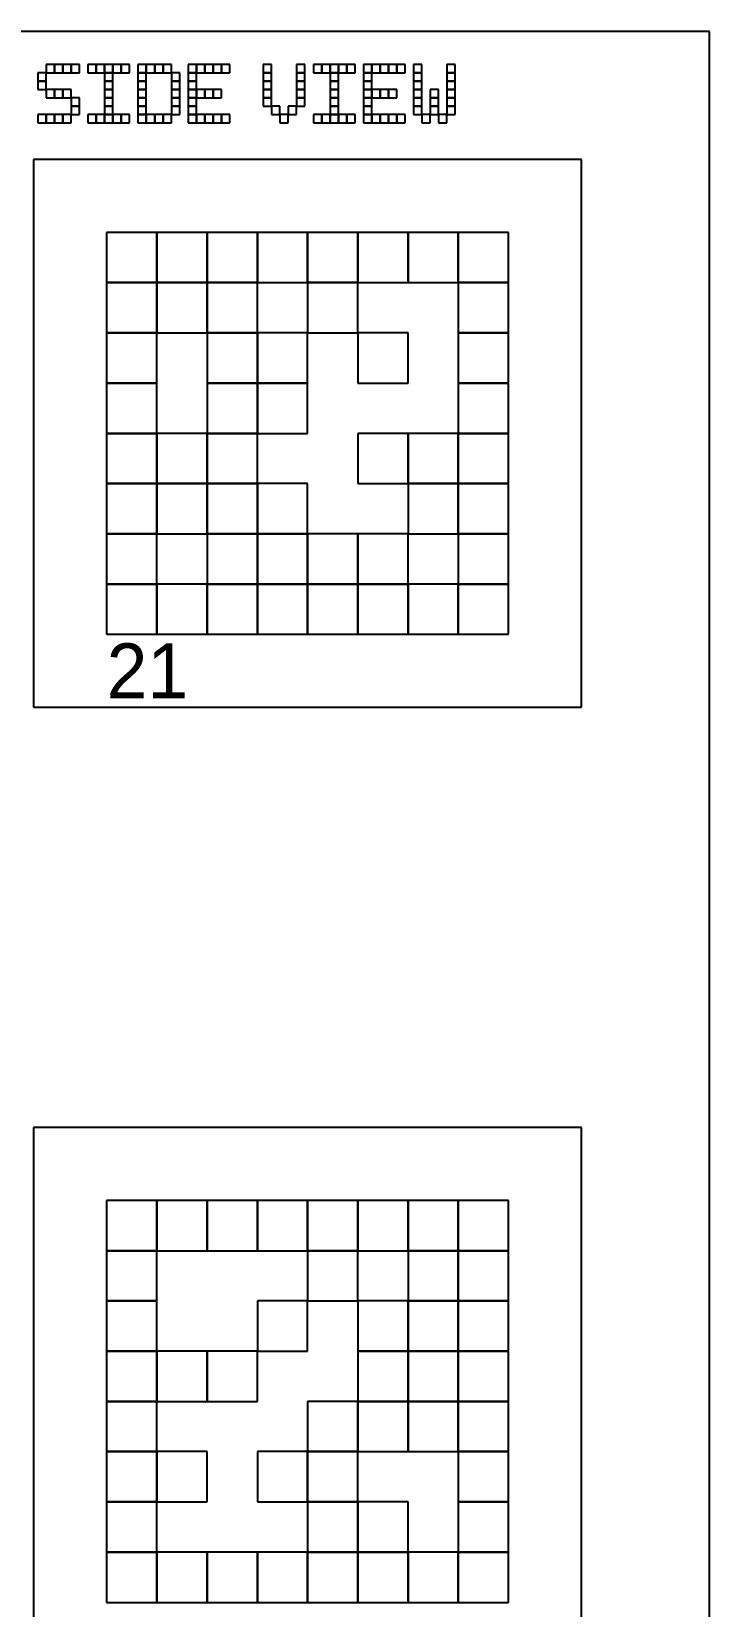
# Model space of a CAD drawing. Extents: x 0 to 150, y -8 to 159.
# Drawn here: x 112.9 to 150, y 63.8 to 150 of the extents above; entities that cross this region are included whole.
import ezdxf

# ---------------------------------------------------------------- set-up
doc = ezdxf.new("R2010")
doc.units = 0
for name, color, linetype in [('BLACK_POCKET', 7, 'CONTINUOUS'), ('BOARD_TEXT', 2, 'CONTINUOUS'), ('CUT', 1, 'CONTINUOUS'), ('LABEL', 3, 'CONTINUOUS'), ('QUIET_ZONE', 4, 'CONTINUOUS'), ('TAG_BOUNDARY', 8, 'CONTINUOUS')]:
    doc.layers.add(name, color=color, linetype=linetype)

msp = doc.modelspace()

# ---------------------------------------------------------------- linework, layer by layer
at = {"layer": 'BLACK_POCKET'}
for p, q in [((119.75, 139), (117, 139)), ((117, 139), (117, 136.25)), ((119.75, 136.25), (119.75, 139)), ((122.5, 139), (119.75, 139)), ((119.75, 139), (119.75, 136.25)), ((122.5, 136.25), (122.5, 139)), ((125.25, 139), (122.5, 139)), ((122.5, 139), (122.5, 136.25)), ((125.25, 136.25), (125.25, 139)), ((128, 139), (125.25, 139)), ((125.25, 139), (125.25, 136.25)), ((128, 136.25), (128, 139)), ((130.75, 139), (128, 139)), ((128, 139), (128, 136.25)), ((130.75, 136.25), (130.75, 139)), ((133.5, 139), (130.75, 139)), ((130.75, 139), (130.75, 136.25)), ((133.5, 136.25), (133.5, 139)), ((136.25, 139), (133.5, 139)), ((133.5, 139), (133.5, 136.25)), ((136.25, 136.25), (136.25, 139)), ((139, 139), (136.25, 139)), ((136.25, 139), (136.25, 136.25)), ((139, 136.25), (139, 139)), ((117, 136.25), (119.75, 136.25)), ((119.75, 136.25), (117, 136.25)), ((117, 136.25), (117, 133.5)), ((119.75, 136.25), (122.5, 136.25)), ((119.75, 133.5), (119.75, 136.25)), ((122.5, 136.25), (119.75, 136.25)), ((119.75, 136.25), (119.75, 133.5)), ((122.5, 136.25), (125.25, 136.25)), ((122.5, 133.5), (122.5, 136.25)), ((125.25, 136.25), (122.5, 136.25)), ((122.5, 136.25), (122.5, 133.5)), ((125.25, 136.25), (128, 136.25)), ((125.25, 133.5), (125.25, 136.25)), ((128, 136.25), (130.75, 136.25)), ((130.75, 136.25), (128, 136.25)), ((128, 136.25), (128, 133.5)), ((130.75, 136.25), (133.5, 136.25)), ((130.75, 133.5), (130.75, 136.25)), ((133.5, 136.25), (136.25, 136.25)), ((136.25, 136.25), (139, 136.25)), ((139, 136.25), (136.25, 136.25)), ((136.25, 136.25), (136.25, 133.5)), ((139, 133.5), (139, 136.25)), ((117, 133.5), (119.75, 133.5)), ((119.75, 133.5), (117, 133.5)), ((117, 133.5), (117, 130.75)), ((119.75, 133.5), (122.5, 133.5)), ((119.75, 130.75), (119.75, 133.5)), ((122.5, 133.5), (125.25, 133.5)), ((125.25, 133.5), (122.5, 133.5)), ((122.5, 133.5), (122.5, 130.75)), ((125.25, 130.75), (125.25, 133.5)), ((128, 133.5), (125.25, 133.5)), ((125.25, 133.5), (125.25, 130.75)), ((128, 133.5), (130.75, 133.5)), ((128, 130.75), (128, 133.5)), ((133.5, 133.5), (130.75, 133.5)), ((130.75, 133.5), (130.75, 130.75)), ((133.5, 130.75), (133.5, 133.5)), ((136.25, 133.5), (139, 133.5)), ((139, 133.5), (136.25, 133.5)), ((136.25, 133.5), (136.25, 130.75)), ((139, 130.75), (139, 133.5)), ((117, 130.75), (119.75, 130.75)), ((119.75, 130.75), (117, 130.75)), ((117, 130.75), (117, 128)), ((119.75, 128), (119.75, 130.75)), ((122.5, 130.75), (125.25, 130.75)), ((125.25, 130.75), (122.5, 130.75)), ((122.5, 130.75), (122.5, 128)), ((125.25, 130.75), (128, 130.75)), ((125.25, 128), (125.25, 130.75)), ((128, 130.75), (125.25, 130.75)), ((125.25, 130.75), (125.25, 128)), ((128, 128), (128, 130.75)), ((130.75, 130.75), (133.5, 130.75)), ((136.25, 130.75), (139, 130.75)), ((139, 130.75), (136.25, 130.75)), ((136.25, 130.75), (136.25, 128)), ((139, 128), (139, 130.75)), ((117, 128), (119.75, 128)), ((119.75, 128), (117, 128)), ((117, 128), (117, 125.25)), ((119.75, 125.25), (119.75, 128)), ((122.5, 128), (119.75, 128)), ((119.75, 128), (119.75, 125.25)), ((122.5, 128), (125.25, 128)), ((122.5, 125.25), (122.5, 128)), ((125.25, 128), (122.5, 128)), ((122.5, 128), (122.5, 125.25)), ((125.25, 128), (128, 128)), ((125.25, 125.25), (125.25, 128)), ((133.5, 128), (130.75, 128)), ((130.75, 128), (130.75, 125.25)), ((133.5, 125.25), (133.5, 128)), ((136.25, 128), (133.5, 128)), ((133.5, 128), (133.5, 125.25)), ((136.25, 128), (139, 128)), ((136.25, 125.25), (136.25, 128)), ((139, 128), (136.25, 128)), ((136.25, 128), (136.25, 125.25)), ((139, 125.25), (139, 128)), ((117, 125.25), (119.75, 125.25)), ((119.75, 125.25), (117, 125.25)), ((117, 125.25), (117, 122.5)), ((119.75, 125.25), (122.5, 125.25)), ((119.75, 122.5), (119.75, 125.25)), ((122.5, 125.25), (119.75, 125.25)), ((119.75, 125.25), (119.75, 122.5)), ((122.5, 125.25), (125.25, 125.25)), ((122.5, 122.5), (122.5, 125.25)), ((125.25, 125.25), (122.5, 125.25)), ((122.5, 125.25), (122.5, 122.5)), ((125.25, 122.5), (125.25, 125.25)), ((128, 125.25), (125.25, 125.25)), ((125.25, 125.25), (125.25, 122.5)), ((128, 122.5), (128, 125.25)), ((130.75, 125.25), (133.5, 125.25)), ((133.5, 125.25), (136.25, 125.25)), ((136.25, 125.25), (133.5, 125.25)), ((133.5, 125.25), (133.5, 122.5)), ((136.25, 125.25), (139, 125.25)), ((136.25, 122.5), (136.25, 125.25)), ((139, 125.25), (136.25, 125.25)), ((136.25, 125.25), (136.25, 122.5)), ((139, 122.5), (139, 125.25)), ((117, 122.5), (119.75, 122.5)), ((119.75, 122.5), (117, 122.5)), ((117, 122.5), (117, 119.75)), ((119.75, 122.5), (122.5, 122.5)), ((119.75, 119.75), (119.75, 122.5)), ((122.5, 122.5), (125.25, 122.5)), ((125.25, 122.5), (122.5, 122.5)), ((122.5, 122.5), (122.5, 119.75)), ((125.25, 122.5), (128, 122.5)), ((125.25, 119.75), (125.25, 122.5)), ((128, 122.5), (125.25, 122.5)), ((125.25, 122.5), (125.25, 119.75)), ((128, 119.75), (128, 122.5)), ((130.75, 122.5), (128, 122.5)), ((128, 122.5), (128, 119.75)), ((130.75, 119.75), (130.75, 122.5)), ((133.5, 122.5), (130.75, 122.5)), ((130.75, 122.5), (130.75, 119.75)), ((133.5, 122.5), (136.25, 122.5)), ((133.5, 119.75), (133.5, 122.5)), ((136.25, 122.5), (139, 122.5)), ((139, 122.5), (136.25, 122.5)), ((136.25, 122.5), (136.25, 119.75)), ((139, 119.75), (139, 122.5)), ((117, 119.75), (119.75, 119.75)), ((119.75, 119.75), (117, 119.75)), ((117, 119.75), (117, 117)), ((119.75, 117), (119.75, 119.75)), ((122.5, 119.75), (119.75, 119.75)), ((119.75, 119.75), (119.75, 117)), ((122.5, 119.75), (125.25, 119.75)), ((122.5, 117), (122.5, 119.75)), ((125.25, 119.75), (122.5, 119.75)), ((122.5, 119.75), (122.5, 117)), ((125.25, 119.75), (128, 119.75)), ((125.25, 117), (125.25, 119.75)), ((128, 119.75), (125.25, 119.75)), ((125.25, 119.75), (125.25, 117)), ((128, 119.75), (130.75, 119.75)), ((128, 117), (128, 119.75)), ((130.75, 119.75), (128, 119.75)), ((128, 119.75), (128, 117)), ((130.75, 119.75), (133.5, 119.75)), ((130.75, 117), (130.75, 119.75)), ((133.5, 119.75), (130.75, 119.75)), ((130.75, 119.75), (130.75, 117)), ((133.5, 117), (133.5, 119.75)), ((136.25, 119.75), (133.5, 119.75)), ((133.5, 119.75), (133.5, 117)), ((136.25, 119.75), (139, 119.75)), ((136.25, 117), (136.25, 119.75)), ((139, 119.75), (136.25, 119.75)), ((136.25, 119.75), (136.25, 117)), ((139, 117), (139, 119.75)), ((117, 117), (119.75, 117)), ((119.75, 117), (122.5, 117)), ((122.5, 117), (125.25, 117)), ((125.25, 117), (128, 117)), ((128, 117), (130.75, 117)), ((130.75, 117), (133.5, 117)), ((133.5, 117), (136.25, 117)), ((136.25, 117), (139, 117)), ((119.75, 86), (117, 86)), ((117, 86), (117, 83.25)), ((119.75, 83.25), (119.75, 86)), ((122.5, 86), (119.75, 86)), ((119.75, 86), (119.75, 83.25)), ((122.5, 83.25), (122.5, 86)), ((125.25, 86), (122.5, 86)), ((122.5, 86), (122.5, 83.25)), ((125.25, 83.25), (125.25, 86)), ((128, 86), (125.25, 86)), ((125.25, 86), (125.25, 83.25)), ((128, 83.25), (128, 86)), ((130.75, 86), (128, 86)), ((128, 86), (128, 83.25)), ((130.75, 83.25), (130.75, 86)), ((133.5, 86), (130.75, 86)), ((130.75, 86), (130.75, 83.25)), ((133.5, 83.25), (133.5, 86)), ((136.25, 86), (133.5, 86)), ((133.5, 86), (133.5, 83.25)), ((136.25, 83.25), (136.25, 86)), ((139, 86), (136.25, 86)), ((136.25, 86), (136.25, 83.25)), ((139, 83.25), (139, 86)), ((117, 83.25), (119.75, 83.25)), ((119.75, 83.25), (117, 83.25)), ((117, 83.25), (117, 80.5)), ((119.75, 83.25), (122.5, 83.25)), ((119.75, 80.5), (119.75, 83.25)), ((122.5, 83.25), (125.25, 83.25)), ((125.25, 83.25), (128, 83.25)), ((128, 83.25), (130.75, 83.25)), ((130.75, 83.25), (128, 83.25)), ((128, 83.25), (128, 80.5)), ((130.75, 83.25), (133.5, 83.25)), ((130.75, 80.5), (130.75, 83.25)), ((133.5, 83.25), (136.25, 83.25)), ((136.25, 83.25), (133.5, 83.25)), ((133.5, 83.25), (133.5, 80.5)), ((136.25, 83.25), (139, 83.25)), ((136.25, 80.5), (136.25, 83.25)), ((139, 83.25), (136.25, 83.25)), ((136.25, 83.25), (136.25, 80.5)), ((139, 80.5), (139, 83.25)), ((117, 80.5), (119.75, 80.5)), ((119.75, 80.5), (117, 80.5)), ((117, 80.5), (117, 77.75)), ((119.75, 77.75), (119.75, 80.5)), ((128, 80.5), (125.25, 80.5)), ((125.25, 80.5), (125.25, 77.75)), ((128, 80.5), (130.75, 80.5)), ((128, 77.75), (128, 80.5)), ((133.5, 80.5), (130.75, 80.5)), ((130.75, 80.5), (130.75, 77.75)), ((133.5, 80.5), (136.25, 80.5)), ((133.5, 77.75), (133.5, 80.5)), ((136.25, 80.5), (133.5, 80.5)), ((133.5, 80.5), (133.5, 77.75)), ((136.25, 80.5), (139, 80.5)), ((136.25, 77.75), (136.25, 80.5)), ((139, 80.5), (136.25, 80.5)), ((136.25, 80.5), (136.25, 77.75)), ((139, 77.75), (139, 80.5)), ((117, 77.75), (119.75, 77.75)), ((119.75, 77.75), (117, 77.75)), ((117, 77.75), (117, 75)), ((119.75, 75), (119.75, 77.75)), ((122.5, 77.75), (119.75, 77.75)), ((119.75, 77.75), (119.75, 75)), ((122.5, 75), (122.5, 77.75)), ((125.25, 77.75), (122.5, 77.75)), ((122.5, 77.75), (122.5, 75)), ((125.25, 77.75), (128, 77.75)), ((125.25, 75), (125.25, 77.75)), ((130.75, 77.75), (133.5, 77.75)), ((133.5, 77.75), (130.75, 77.75)), ((130.75, 77.75), (130.75, 75)), ((133.5, 77.75), (136.25, 77.75)), ((133.5, 75), (133.5, 77.75)), ((136.25, 77.75), (133.5, 77.75)), ((133.5, 77.75), (133.5, 75)), ((136.25, 77.75), (139, 77.75)), ((136.25, 75), (136.25, 77.75)), ((139, 77.75), (136.25, 77.75)), ((136.25, 77.75), (136.25, 75)), ((139, 75), (139, 77.75)), ((117, 75), (119.75, 75)), ((119.75, 75), (117, 75)), ((117, 75), (117, 72.25)), ((119.75, 75), (122.5, 75)), ((119.75, 72.25), (119.75, 75)), ((122.5, 75), (125.25, 75)), ((130.75, 75), (128, 75)), ((128, 75), (128, 72.25)), ((130.75, 75), (133.5, 75)), ((130.75, 72.25), (130.75, 75)), ((133.5, 75), (130.75, 75)), ((130.75, 75), (130.75, 72.25)), ((133.5, 75), (136.25, 75)), ((133.5, 72.25), (133.5, 75)), ((136.25, 75), (133.5, 75)), ((133.5, 75), (133.5, 72.25)), ((136.25, 75), (139, 75)), ((136.25, 72.25), (136.25, 75)), ((139, 75), (136.25, 75)), ((136.25, 75), (136.25, 72.25)), ((139, 72.25), (139, 75)), ((117, 72.25), (119.75, 72.25)), ((119.75, 72.25), (117, 72.25)), ((117, 72.25), (117, 69.5)), ((119.75, 69.5), (119.75, 72.25)), ((122.5, 72.25), (119.75, 72.25)), ((119.75, 72.25), (119.75, 69.5)), ((122.5, 69.5), (122.5, 72.25)), ((128, 72.25), (125.25, 72.25)), ((125.25, 72.25), (125.25, 69.5)), ((128, 72.25), (130.75, 72.25)), ((128, 69.5), (128, 72.25)), ((130.75, 72.25), (128, 72.25)), ((128, 72.25), (128, 69.5)), ((130.75, 72.25), (133.5, 72.25)), ((130.75, 69.5), (130.75, 72.25)), ((133.5, 72.25), (136.25, 72.25)), ((136.25, 72.25), (139, 72.25)), ((139, 72.25), (136.25, 72.25)), ((136.25, 72.25), (136.25, 69.5)), ((139, 69.5), (139, 72.25)), ((117, 69.5), (119.75, 69.5)), ((119.75, 69.5), (117, 69.5)), ((117, 69.5), (117, 66.75)), ((119.75, 69.5), (122.5, 69.5)), ((119.75, 66.75), (119.75, 69.5)), ((125.25, 69.5), (128, 69.5)), ((128, 69.5), (130.75, 69.5)), ((130.75, 69.5), (128, 69.5)), ((128, 69.5), (128, 66.75)), ((130.75, 66.75), (130.75, 69.5)), ((133.5, 69.5), (130.75, 69.5)), ((130.75, 69.5), (130.75, 66.75)), ((133.5, 66.75), (133.5, 69.5)), ((136.25, 69.5), (139, 69.5)), ((139, 69.5), (136.25, 69.5)), ((136.25, 69.5), (136.25, 66.75)), ((139, 66.75), (139, 69.5)), ((117, 66.75), (119.75, 66.75)), ((119.75, 66.75), (117, 66.75)), ((117, 66.75), (117, 64)), ((119.75, 64), (119.75, 66.75)), ((122.5, 66.75), (119.75, 66.75)), ((119.75, 66.75), (119.75, 64)), ((122.5, 64), (122.5, 66.75)), ((125.25, 66.75), (122.5, 66.75)), ((122.5, 66.75), (122.5, 64)), ((125.25, 64), (125.25, 66.75)), ((128, 66.75), (125.25, 66.75)), ((125.25, 66.75), (125.25, 64)), ((128, 66.75), (130.75, 66.75)), ((128, 64), (128, 66.75)), ((130.75, 66.75), (128, 66.75)), ((128, 66.75), (128, 64)), ((130.75, 66.75), (133.5, 66.75)), ((130.75, 64), (130.75, 66.75)), ((133.5, 66.75), (130.75, 66.75)), ((130.75, 66.75), (130.75, 64)), ((133.5, 64), (133.5, 66.75)), ((136.25, 66.75), (133.5, 66.75)), ((133.5, 66.75), (133.5, 64)), ((136.25, 66.75), (139, 66.75)), ((136.25, 64), (136.25, 66.75)), ((139, 66.75), (136.25, 66.75)), ((136.25, 66.75), (136.25, 64)), ((139, 64), (139, 66.75)), ((117, 64), (119.75, 64)), ((119.75, 64), (122.5, 64)), ((122.5, 64), (125.25, 64)), ((125.25, 64), (128, 64)), ((128, 64), (130.75, 64)), ((130.75, 64), (133.5, 64)), ((133.5, 64), (136.25, 64)), ((136.25, 64), (139, 64))]:
    msp.add_line(p, q, dxfattribs=at)
at = {"layer": 'BOARD_TEXT'}
for p, q in [((113.685714, 147.742857), (113.228571, 147.742857)), ((113.228571, 147.742857), (113.228571, 147.285714)), ((114.142857, 148.2), (113.685714, 148.2)), ((113.685714, 148.2), (113.685714, 147.742857)), ((113.685714, 147.742857), (114.142857, 147.742857)), ((113.685714, 147.285714), (113.685714, 147.742857)), ((114.142857, 147.742857), (114.142857, 148.2)), ((114.6, 148.2), (114.142857, 148.2)), ((114.142857, 148.2), (114.142857, 147.742857)), ((114.142857, 147.742857), (114.6, 147.742857)), ((114.6, 147.742857), (114.6, 148.2)), ((115.057143, 148.2), (114.6, 148.2)), ((114.6, 148.2), (114.6, 147.742857)), ((114.6, 147.742857), (115.057143, 147.742857)), ((115.057143, 147.742857), (115.057143, 148.2)), ((115.514286, 148.2), (115.057143, 148.2)), ((115.057143, 148.2), (115.057143, 147.742857)), ((115.057143, 147.742857), (115.514286, 147.742857)), ((115.514286, 147.742857), (115.514286, 148.2)), ((116.428571, 148.2), (115.971429, 148.2)), ((115.971429, 148.2), (115.971429, 147.742857)), ((115.971429, 147.742857), (116.428571, 147.742857)), ((116.428571, 147.742857), (116.428571, 148.2)), ((116.885714, 148.2), (116.428571, 148.2)), ((116.428571, 148.2), (116.428571, 147.742857)), ((116.428571, 147.742857), (116.885714, 147.742857)), ((116.885714, 147.742857), (116.885714, 148.2)), ((117.342857, 148.2), (116.885714, 148.2)), ((116.885714, 148.2), (116.885714, 147.742857)), ((116.885714, 147.742857), (117.342857, 147.742857)), ((117.342857, 147.742857), (116.885714, 147.742857)), ((116.885714, 147.742857), (116.885714, 147.285714)), ((117.342857, 147.742857), (117.342857, 148.2)), ((117.8, 148.2), (117.342857, 148.2)), ((117.342857, 148.2), (117.342857, 147.742857)), ((117.342857, 147.742857), (117.8, 147.742857)), ((117.342857, 147.285714), (117.342857, 147.742857)), ((117.8, 147.742857), (117.8, 148.2)), ((118.257143, 148.2), (117.8, 148.2)), ((117.8, 148.2), (117.8, 147.742857)), ((117.8, 147.742857), (118.257143, 147.742857)), ((118.257143, 147.742857), (118.257143, 148.2)), ((119.171429, 148.2), (118.714286, 148.2)), ((118.714286, 148.2), (118.714286, 147.742857)), ((118.714286, 147.742857), (119.171429, 147.742857)), ((119.171429, 147.742857), (118.714286, 147.742857)), ((118.714286, 147.742857), (118.714286, 147.285714)), ((119.171429, 147.742857), (119.171429, 148.2)), ((119.628571, 148.2), (119.171429, 148.2)), ((119.171429, 148.2), (119.171429, 147.742857)), ((119.171429, 147.742857), (119.628571, 147.742857)), ((119.171429, 147.285714), (119.171429, 147.742857)), ((119.628571, 147.742857), (119.628571, 148.2)), ((120.085714, 148.2), (119.628571, 148.2)), ((119.628571, 148.2), (119.628571, 147.742857)), ((119.628571, 147.742857), (120.085714, 147.742857)), ((120.085714, 147.742857), (120.085714, 148.2)), ((120.542857, 148.2), (120.085714, 148.2)), ((120.085714, 148.2), (120.085714, 147.742857)), ((120.085714, 147.742857), (120.542857, 147.742857)), ((120.542857, 147.742857), (120.542857, 148.2)), ((121, 147.742857), (120.542857, 147.742857)), ((120.542857, 147.742857), (120.542857, 147.285714)), ((121, 147.285714), (121, 147.742857)), ((121.914286, 148.2), (121.457143, 148.2)), ((121.457143, 148.2), (121.457143, 147.742857)), ((121.457143, 147.742857), (121.914286, 147.742857)), ((121.914286, 147.742857), (121.457143, 147.742857)), ((121.457143, 147.742857), (121.457143, 147.285714)), ((121.914286, 147.742857), (121.914286, 148.2)), ((122.371429, 148.2), (121.914286, 148.2)), ((121.914286, 148.2), (121.914286, 147.742857)), ((121.914286, 147.742857), (122.371429, 147.742857)), ((121.914286, 147.285714), (121.914286, 147.742857)), ((122.371429, 147.742857), (122.371429, 148.2)), ((122.828571, 148.2), (122.371429, 148.2)), ((122.371429, 148.2), (122.371429, 147.742857)), ((122.371429, 147.742857), (122.828571, 147.742857)), ((122.828571, 147.742857), (122.828571, 148.2)), ((123.285714, 148.2), (122.828571, 148.2)), ((122.828571, 148.2), (122.828571, 147.742857)), ((122.828571, 147.742857), (123.285714, 147.742857)), ((123.285714, 147.742857), (123.285714, 148.2)), ((123.742857, 148.2), (123.285714, 148.2)), ((123.285714, 148.2), (123.285714, 147.742857)), ((123.285714, 147.742857), (123.742857, 147.742857)), ((123.742857, 147.742857), (123.742857, 148.2)), ((126.028571, 148.2), (125.571429, 148.2)), ((125.571429, 148.2), (125.571429, 147.742857)), ((125.571429, 147.742857), (126.028571, 147.742857)), ((126.028571, 147.742857), (125.571429, 147.742857)), ((125.571429, 147.742857), (125.571429, 147.285714)), ((126.028571, 147.742857), (126.028571, 148.2)), ((126.028571, 147.285714), (126.028571, 147.742857)), ((127.857143, 148.2), (127.4, 148.2)), ((127.4, 148.2), (127.4, 147.742857)), ((127.4, 147.742857), (127.857143, 147.742857)), ((127.857143, 147.742857), (127.4, 147.742857)), ((127.4, 147.742857), (127.4, 147.285714)), ((127.857143, 147.742857), (127.857143, 148.2)), ((127.857143, 147.285714), (127.857143, 147.742857)), ((128.771429, 148.2), (128.314286, 148.2)), ((128.314286, 148.2), (128.314286, 147.742857)), ((128.314286, 147.742857), (128.771429, 147.742857)), ((128.771429, 147.742857), (128.771429, 148.2)), ((129.228571, 148.2), (128.771429, 148.2)), ((128.771429, 148.2), (128.771429, 147.742857)), ((128.771429, 147.742857), (129.228571, 147.742857)), ((129.228571, 147.742857), (129.228571, 148.2)), ((129.685714, 148.2), (129.228571, 148.2)), ((129.228571, 148.2), (129.228571, 147.742857)), ((129.228571, 147.742857), (129.685714, 147.742857)), ((129.685714, 147.742857), (129.228571, 147.742857)), ((129.228571, 147.742857), (129.228571, 147.285714)), ((129.685714, 147.742857), (129.685714, 148.2)), ((130.142857, 148.2), (129.685714, 148.2)), ((129.685714, 148.2), (129.685714, 147.742857)), ((129.685714, 147.742857), (130.142857, 147.742857)), ((129.685714, 147.285714), (129.685714, 147.742857)), ((130.142857, 147.742857), (130.142857, 148.2)), ((130.6, 148.2), (130.142857, 148.2)), ((130.142857, 148.2), (130.142857, 147.742857)), ((130.142857, 147.742857), (130.6, 147.742857)), ((130.6, 147.742857), (130.6, 148.2)), ((131.514286, 148.2), (131.057143, 148.2)), ((131.057143, 148.2), (131.057143, 147.742857)), ((131.057143, 147.742857), (131.514286, 147.742857)), ((131.514286, 147.742857), (131.057143, 147.742857)), ((131.057143, 147.742857), (131.057143, 147.285714)), ((131.514286, 147.742857), (131.514286, 148.2)), ((131.971429, 148.2), (131.514286, 148.2)), ((131.514286, 148.2), (131.514286, 147.742857)), ((131.514286, 147.742857), (131.971429, 147.742857)), ((131.514286, 147.285714), (131.514286, 147.742857)), ((131.971429, 147.742857), (131.971429, 148.2)), ((132.428571, 148.2), (131.971429, 148.2)), ((131.971429, 148.2), (131.971429, 147.742857)), ((131.971429, 147.742857), (132.428571, 147.742857)), ((132.428571, 147.742857), (132.428571, 148.2)), ((132.885714, 148.2), (132.428571, 148.2)), ((132.428571, 148.2), (132.428571, 147.742857)), ((132.428571, 147.742857), (132.885714, 147.742857)), ((132.885714, 147.742857), (132.885714, 148.2)), ((133.342857, 148.2), (132.885714, 148.2)), ((132.885714, 148.2), (132.885714, 147.742857)), ((132.885714, 147.742857), (133.342857, 147.742857)), ((133.342857, 147.742857), (133.342857, 148.2)), ((134.257143, 148.2), (133.8, 148.2)), ((133.8, 148.2), (133.8, 147.742857)), ((133.8, 147.742857), (134.257143, 147.742857)), ((134.257143, 147.742857), (133.8, 147.742857)), ((133.8, 147.742857), (133.8, 147.285714)), ((134.257143, 147.742857), (134.257143, 148.2)), ((134.257143, 147.285714), (134.257143, 147.742857)), ((136.085714, 148.2), (135.628571, 148.2)), ((135.628571, 148.2), (135.628571, 147.742857)), ((135.628571, 147.742857), (136.085714, 147.742857)), ((136.085714, 147.742857), (135.628571, 147.742857)), ((135.628571, 147.742857), (135.628571, 147.285714)), ((136.085714, 147.742857), (136.085714, 148.2)), ((136.085714, 147.285714), (136.085714, 147.742857)), ((113.228571, 147.285714), (113.685714, 147.285714)), ((113.685714, 147.285714), (113.228571, 147.285714)), ((113.228571, 147.285714), (113.228571, 146.828571)), ((113.228571, 146.828571), (113.685714, 146.828571)), ((113.685714, 146.828571), (113.685714, 147.285714)), ((114.142857, 146.828571), (113.685714, 146.828571)), ((113.685714, 146.828571), (113.685714, 146.371429)), ((114.142857, 146.371429), (114.142857, 146.828571)), ((114.6, 146.828571), (114.142857, 146.828571)), ((114.142857, 146.828571), (114.142857, 146.371429)), ((114.6, 146.371429), (114.6, 146.828571)), ((115.057143, 146.828571), (114.6, 146.828571)), ((114.6, 146.828571), (114.6, 146.371429)), ((115.057143, 146.371429), (115.057143, 146.828571)), ((116.885714, 147.285714), (117.342857, 147.285714)), ((117.342857, 147.285714), (116.885714, 147.285714)), ((116.885714, 147.285714), (116.885714, 146.828571)), ((116.885714, 146.828571), (117.342857, 146.828571)), ((117.342857, 146.828571), (116.885714, 146.828571)), ((116.885714, 146.828571), (116.885714, 146.371429)), ((117.342857, 146.828571), (117.342857, 147.285714)), ((117.342857, 146.371429), (117.342857, 146.828571)), ((118.714286, 147.285714), (119.171429, 147.285714)), ((119.171429, 147.285714), (118.714286, 147.285714)), ((118.714286, 147.285714), (118.714286, 146.828571)), ((118.714286, 146.828571), (119.171429, 146.828571)), ((119.171429, 146.828571), (118.714286, 146.828571)), ((118.714286, 146.828571), (118.714286, 146.371429)), ((119.171429, 146.828571), (119.171429, 147.285714)), ((119.171429, 146.371429), (119.171429, 146.828571)), ((120.542857, 147.285714), (121, 147.285714)), ((121, 147.285714), (120.542857, 147.285714)), ((120.542857, 147.285714), (120.542857, 146.828571)), ((120.542857, 146.828571), (121, 146.828571)), ((121, 146.828571), (120.542857, 146.828571)), ((120.542857, 146.828571), (120.542857, 146.371429)), ((121, 146.828571), (121, 147.285714)), ((121, 146.371429), (121, 146.828571)), ((121.457143, 147.285714), (121.914286, 147.285714)), ((121.914286, 147.285714), (121.457143, 147.285714)), ((121.457143, 147.285714), (121.457143, 146.828571)), ((121.457143, 146.828571), (121.914286, 146.828571)), ((121.914286, 146.828571), (121.457143, 146.828571)), ((121.457143, 146.828571), (121.457143, 146.371429)), ((121.914286, 146.828571), (121.914286, 147.285714)), ((121.914286, 146.371429), (121.914286, 146.828571)), ((122.371429, 146.828571), (121.914286, 146.828571)), ((121.914286, 146.828571), (121.914286, 146.371429)), ((122.371429, 146.371429), (122.371429, 146.828571)), ((122.828571, 146.828571), (122.371429, 146.828571)), ((122.371429, 146.828571), (122.371429, 146.371429)), ((122.828571, 146.371429), (122.828571, 146.828571)), ((123.285714, 146.828571), (122.828571, 146.828571)), ((122.828571, 146.828571), (122.828571, 146.371429)), ((123.285714, 146.371429), (123.285714, 146.828571)), ((125.571429, 147.285714), (126.028571, 147.285714)), ((126.028571, 147.285714), (125.571429, 147.285714)), ((125.571429, 147.285714), (125.571429, 146.828571)), ((125.571429, 146.828571), (126.028571, 146.828571)), ((126.028571, 146.828571), (125.571429, 146.828571)), ((125.571429, 146.828571), (125.571429, 146.371429)), ((126.028571, 146.828571), (126.028571, 147.285714)), ((126.028571, 146.371429), (126.028571, 146.828571)), ((127.4, 147.285714), (127.857143, 147.285714)), ((127.857143, 147.285714), (127.4, 147.285714)), ((127.4, 147.285714), (127.4, 146.828571)), ((127.4, 146.828571), (127.857143, 146.828571)), ((127.857143, 146.828571), (127.4, 146.828571)), ((127.4, 146.828571), (127.4, 146.371429)), ((127.857143, 146.828571), (127.857143, 147.285714)), ((127.857143, 146.371429), (127.857143, 146.828571)), ((129.228571, 147.285714), (129.685714, 147.285714)), ((129.685714, 147.285714), (129.228571, 147.285714)), ((129.228571, 147.285714), (129.228571, 146.828571)), ((129.228571, 146.828571), (129.685714, 146.828571)), ((129.685714, 146.828571), (129.228571, 146.828571)), ((129.228571, 146.828571), (129.228571, 146.371429)), ((129.685714, 146.828571), (129.685714, 147.285714)), ((129.685714, 146.371429), (129.685714, 146.828571)), ((131.057143, 147.285714), (131.514286, 147.285714)), ((131.514286, 147.285714), (131.057143, 147.285714)), ((131.057143, 147.285714), (131.057143, 146.828571)), ((131.057143, 146.828571), (131.514286, 146.828571)), ((131.514286, 146.828571), (131.057143, 146.828571)), ((131.057143, 146.828571), (131.057143, 146.371429)), ((131.514286, 146.828571), (131.514286, 147.285714)), ((131.514286, 146.371429), (131.514286, 146.828571)), ((131.971429, 146.828571), (131.514286, 146.828571)), ((131.514286, 146.828571), (131.514286, 146.371429)), ((131.971429, 146.371429), (131.971429, 146.828571)), ((132.428571, 146.828571), (131.971429, 146.828571)), ((131.971429, 146.828571), (131.971429, 146.371429)), ((132.428571, 146.371429), (132.428571, 146.828571)), ((132.885714, 146.828571), (132.428571, 146.828571)), ((132.428571, 146.828571), (132.428571, 146.371429)), ((132.885714, 146.371429), (132.885714, 146.828571)), ((133.8, 147.285714), (134.257143, 147.285714)), ((134.257143, 147.285714), (133.8, 147.285714)), ((133.8, 147.285714), (133.8, 146.828571)), ((133.8, 146.828571), (134.257143, 146.828571)), ((134.257143, 146.828571), (133.8, 146.828571)), ((133.8, 146.828571), (133.8, 146.371429)), ((134.257143, 146.828571), (134.257143, 147.285714)), ((134.257143, 146.371429), (134.257143, 146.828571)), ((135.171429, 146.828571), (134.714286, 146.828571)), ((134.714286, 146.828571), (134.714286, 146.371429)), ((135.171429, 146.371429), (135.171429, 146.828571)), ((135.628571, 147.285714), (136.085714, 147.285714)), ((136.085714, 147.285714), (135.628571, 147.285714)), ((135.628571, 147.285714), (135.628571, 146.828571)), ((135.628571, 146.828571), (136.085714, 146.828571)), ((136.085714, 146.828571), (135.628571, 146.828571)), ((135.628571, 146.828571), (135.628571, 146.371429)), ((136.085714, 146.828571), (136.085714, 147.285714)), ((136.085714, 146.371429), (136.085714, 146.828571)), ((113.685714, 146.371429), (114.142857, 146.371429)), ((114.142857, 146.371429), (114.6, 146.371429)), ((114.6, 146.371429), (115.057143, 146.371429)), ((115.514286, 146.371429), (115.057143, 146.371429)), ((115.057143, 146.371429), (115.057143, 145.914286)), ((115.057143, 145.914286), (115.514286, 145.914286)), ((115.514286, 145.914286), (115.057143, 145.914286)), ((115.057143, 145.914286), (115.057143, 145.457143)), ((115.514286, 145.914286), (115.514286, 146.371429)), ((115.514286, 145.457143), (115.514286, 145.914286)), ((116.885714, 146.371429), (117.342857, 146.371429)), ((117.342857, 146.371429), (116.885714, 146.371429)), ((116.885714, 146.371429), (116.885714, 145.914286)), ((116.885714, 145.914286), (117.342857, 145.914286)), ((117.342857, 145.914286), (116.885714, 145.914286)), ((116.885714, 145.914286), (116.885714, 145.457143)), ((117.342857, 145.914286), (117.342857, 146.371429)), ((117.342857, 145.457143), (117.342857, 145.914286)), ((118.714286, 146.371429), (119.171429, 146.371429)), ((119.171429, 146.371429), (118.714286, 146.371429)), ((118.714286, 146.371429), (118.714286, 145.914286)), ((118.714286, 145.914286), (119.171429, 145.914286)), ((119.171429, 145.914286), (118.714286, 145.914286)), ((118.714286, 145.914286), (118.714286, 145.457143)), ((119.171429, 145.914286), (119.171429, 146.371429)), ((119.171429, 145.457143), (119.171429, 145.914286)), ((120.542857, 146.371429), (121, 146.371429)), ((121, 146.371429), (120.542857, 146.371429)), ((120.542857, 146.371429), (120.542857, 145.914286)), ((120.542857, 145.914286), (121, 145.914286)), ((121, 145.914286), (120.542857, 145.914286)), ((120.542857, 145.914286), (120.542857, 145.457143)), ((121, 145.914286), (121, 146.371429)), ((121, 145.457143), (121, 145.914286)), ((121.457143, 146.371429), (121.914286, 146.371429)), ((121.914286, 146.371429), (121.457143, 146.371429)), ((121.457143, 146.371429), (121.457143, 145.914286)), ((121.457143, 145.914286), (121.914286, 145.914286)), ((121.914286, 145.914286), (121.457143, 145.914286)), ((121.457143, 145.914286), (121.457143, 145.457143)), ((121.914286, 146.371429), (122.371429, 146.371429)), ((121.914286, 145.914286), (121.914286, 146.371429)), ((121.914286, 145.457143), (121.914286, 145.914286)), ((122.371429, 146.371429), (122.828571, 146.371429)), ((122.828571, 146.371429), (123.285714, 146.371429)), ((125.571429, 146.371429), (126.028571, 146.371429)), ((126.028571, 146.371429), (125.571429, 146.371429)), ((125.571429, 146.371429), (125.571429, 145.914286)), ((125.571429, 145.914286), (126.028571, 145.914286)), ((126.028571, 145.914286), (126.028571, 146.371429)), ((126.485714, 145.914286), (126.028571, 145.914286)), ((126.028571, 145.914286), (126.028571, 145.457143)), ((126.485714, 145.457143), (126.485714, 145.914286)), ((127.4, 145.914286), (126.942857, 145.914286)), ((126.942857, 145.914286), (126.942857, 145.457143)), ((127.4, 146.371429), (127.857143, 146.371429)), ((127.857143, 146.371429), (127.4, 146.371429)), ((127.4, 146.371429), (127.4, 145.914286)), ((127.4, 145.914286), (127.857143, 145.914286)), ((127.4, 145.457143), (127.4, 145.914286)), ((127.857143, 145.914286), (127.857143, 146.371429)), ((129.228571, 146.371429), (129.685714, 146.371429)), ((129.685714, 146.371429), (129.228571, 146.371429)), ((129.228571, 146.371429), (129.228571, 145.914286)), ((129.228571, 145.914286), (129.685714, 145.914286)), ((129.685714, 145.914286), (129.228571, 145.914286)), ((129.228571, 145.914286), (129.228571, 145.457143)), ((129.685714, 145.914286), (129.685714, 146.371429)), ((129.685714, 145.457143), (129.685714, 145.914286)), ((131.057143, 146.371429), (131.514286, 146.371429)), ((131.514286, 146.371429), (131.057143, 146.371429)), ((131.057143, 146.371429), (131.057143, 145.914286)), ((131.057143, 145.914286), (131.514286, 145.914286)), ((131.514286, 145.914286), (131.057143, 145.914286)), ((131.057143, 145.914286), (131.057143, 145.457143)), ((131.514286, 146.371429), (131.971429, 146.371429)), ((131.514286, 145.914286), (131.514286, 146.371429)), ((131.514286, 145.457143), (131.514286, 145.914286)), ((131.971429, 146.371429), (132.428571, 146.371429)), ((132.428571, 146.371429), (132.885714, 146.371429)), ((133.8, 146.371429), (134.257143, 146.371429)), ((134.257143, 146.371429), (133.8, 146.371429)), ((133.8, 146.371429), (133.8, 145.914286)), ((133.8, 145.914286), (134.257143, 145.914286)), ((134.257143, 145.914286), (133.8, 145.914286)), ((133.8, 145.914286), (133.8, 145.457143)), ((134.257143, 145.914286), (134.257143, 146.371429)), ((134.257143, 145.457143), (134.257143, 145.914286)), ((134.714286, 146.371429), (135.171429, 146.371429)), ((135.171429, 146.371429), (134.714286, 146.371429)), ((134.714286, 146.371429), (134.714286, 145.914286)), ((134.714286, 145.914286), (135.171429, 145.914286)), ((135.171429, 145.914286), (134.714286, 145.914286)), ((134.714286, 145.914286), (134.714286, 145.457143)), ((135.171429, 145.914286), (135.171429, 146.371429)), ((135.171429, 145.457143), (135.171429, 145.914286)), ((135.628571, 146.371429), (136.085714, 146.371429)), ((136.085714, 146.371429), (135.628571, 146.371429)), ((135.628571, 146.371429), (135.628571, 145.914286)), ((135.628571, 145.914286), (136.085714, 145.914286)), ((136.085714, 145.914286), (135.628571, 145.914286)), ((135.628571, 145.914286), (135.628571, 145.457143)), ((136.085714, 145.914286), (136.085714, 146.371429)), ((136.085714, 145.457143), (136.085714, 145.914286)), ((113.685714, 145.457143), (113.228571, 145.457143)), ((113.228571, 145.457143), (113.228571, 145)), ((113.228571, 145), (113.685714, 145)), ((113.685714, 145), (113.685714, 145.457143)), ((114.142857, 145.457143), (113.685714, 145.457143)), ((113.685714, 145.457143), (113.685714, 145)), ((113.685714, 145), (114.142857, 145)), ((114.142857, 145), (114.142857, 145.457143)), ((114.6, 145.457143), (114.142857, 145.457143)), ((114.142857, 145.457143), (114.142857, 145)), ((114.142857, 145), (114.6, 145)), ((114.6, 145), (114.6, 145.457143)), ((115.057143, 145.457143), (114.6, 145.457143)), ((114.6, 145.457143), (114.6, 145)), ((114.6, 145), (115.057143, 145)), ((115.057143, 145.457143), (115.514286, 145.457143)), ((115.057143, 145), (115.057143, 145.457143)), ((116.428571, 145.457143), (115.971429, 145.457143)), ((115.971429, 145.457143), (115.971429, 145)), ((115.971429, 145), (116.428571, 145)), ((116.428571, 145), (116.428571, 145.457143)), ((116.885714, 145.457143), (116.428571, 145.457143)), ((116.428571, 145.457143), (116.428571, 145)), ((116.428571, 145), (116.885714, 145)), ((116.885714, 145.457143), (117.342857, 145.457143)), ((116.885714, 145), (116.885714, 145.457143)), ((117.342857, 145.457143), (116.885714, 145.457143)), ((116.885714, 145.457143), (116.885714, 145)), ((116.885714, 145), (117.342857, 145)), ((117.342857, 145), (117.342857, 145.457143)), ((117.8, 145.457143), (117.342857, 145.457143)), ((117.342857, 145.457143), (117.342857, 145)), ((117.342857, 145), (117.8, 145)), ((117.8, 145), (117.8, 145.457143)), ((118.257143, 145.457143), (117.8, 145.457143)), ((117.8, 145.457143), (117.8, 145)), ((117.8, 145), (118.257143, 145)), ((118.257143, 145), (118.257143, 145.457143)), ((118.714286, 145.457143), (119.171429, 145.457143)), ((119.171429, 145.457143), (118.714286, 145.457143)), ((118.714286, 145.457143), (118.714286, 145)), ((118.714286, 145), (119.171429, 145)), ((119.171429, 145), (119.171429, 145.457143)), ((119.628571, 145.457143), (119.171429, 145.457143)), ((119.171429, 145.457143), (119.171429, 145)), ((119.171429, 145), (119.628571, 145)), ((119.628571, 145), (119.628571, 145.457143)), ((120.085714, 145.457143), (119.628571, 145.457143)), ((119.628571, 145.457143), (119.628571, 145)), ((119.628571, 145), (120.085714, 145)), ((120.085714, 145), (120.085714, 145.457143)), ((120.542857, 145.457143), (120.085714, 145.457143)), ((120.085714, 145.457143), (120.085714, 145)), ((120.085714, 145), (120.542857, 145)), ((120.542857, 145.457143), (121, 145.457143)), ((120.542857, 145), (120.542857, 145.457143)), ((121.457143, 145.457143), (121.914286, 145.457143)), ((121.914286, 145.457143), (121.457143, 145.457143)), ((121.457143, 145.457143), (121.457143, 145)), ((121.457143, 145), (121.914286, 145)), ((121.914286, 145), (121.914286, 145.457143)), ((122.371429, 145.457143), (121.914286, 145.457143)), ((121.914286, 145.457143), (121.914286, 145)), ((121.914286, 145), (122.371429, 145)), ((122.371429, 145), (122.371429, 145.457143)), ((122.828571, 145.457143), (122.371429, 145.457143)), ((122.371429, 145.457143), (122.371429, 145)), ((122.371429, 145), (122.828571, 145)), ((122.828571, 145), (122.828571, 145.457143)), ((123.285714, 145.457143), (122.828571, 145.457143)), ((122.828571, 145.457143), (122.828571, 145)), ((122.828571, 145), (123.285714, 145)), ((123.285714, 145), (123.285714, 145.457143)), ((123.742857, 145.457143), (123.285714, 145.457143)), ((123.285714, 145.457143), (123.285714, 145)), ((123.285714, 145), (123.742857, 145)), ((123.742857, 145), (123.742857, 145.457143)), ((126.028571, 145.457143), (126.485714, 145.457143)), ((126.942857, 145.457143), (126.485714, 145.457143)), ((126.485714, 145.457143), (126.485714, 145)), ((126.485714, 145), (126.942857, 145)), ((126.942857, 145.457143), (127.4, 145.457143)), ((126.942857, 145), (126.942857, 145.457143)), ((128.771429, 145.457143), (128.314286, 145.457143)), ((128.314286, 145.457143), (128.314286, 145)), ((128.314286, 145), (128.771429, 145)), ((128.771429, 145), (128.771429, 145.457143)), ((129.228571, 145.457143), (128.771429, 145.457143)), ((128.771429, 145.457143), (128.771429, 145)), ((128.771429, 145), (129.228571, 145)), ((129.228571, 145.457143), (129.685714, 145.457143)), ((129.228571, 145), (129.228571, 145.457143)), ((129.685714, 145.457143), (129.228571, 145.457143)), ((129.228571, 145.457143), (129.228571, 145)), ((129.228571, 145), (129.685714, 145)), ((129.685714, 145), (129.685714, 145.457143)), ((130.142857, 145.457143), (129.685714, 145.457143)), ((129.685714, 145.457143), (129.685714, 145)), ((129.685714, 145), (130.142857, 145)), ((130.142857, 145), (130.142857, 145.457143)), ((130.6, 145.457143), (130.142857, 145.457143)), ((130.142857, 145.457143), (130.142857, 145)), ((130.142857, 145), (130.6, 145)), ((130.6, 145), (130.6, 145.457143)), ((131.057143, 145.457143), (131.514286, 145.457143)), ((131.514286, 145.457143), (131.057143, 145.457143)), ((131.057143, 145.457143), (131.057143, 145)), ((131.057143, 145), (131.514286, 145)), ((131.514286, 145), (131.514286, 145.457143)), ((131.971429, 145.457143), (131.514286, 145.457143)), ((131.514286, 145.457143), (131.514286, 145)), ((131.514286, 145), (131.971429, 145)), ((131.971429, 145), (131.971429, 145.457143)), ((132.428571, 145.457143), (131.971429, 145.457143)), ((131.971429, 145.457143), (131.971429, 145)), ((131.971429, 145), (132.428571, 145)), ((132.428571, 145), (132.428571, 145.457143)), ((132.885714, 145.457143), (132.428571, 145.457143)), ((132.428571, 145.457143), (132.428571, 145)), ((132.428571, 145), (132.885714, 145)), ((132.885714, 145), (132.885714, 145.457143)), ((133.342857, 145.457143), (132.885714, 145.457143)), ((132.885714, 145.457143), (132.885714, 145)), ((132.885714, 145), (133.342857, 145)), ((133.342857, 145), (133.342857, 145.457143)), ((133.8, 145.457143), (134.257143, 145.457143)), ((134.714286, 145.457143), (134.257143, 145.457143)), ((134.257143, 145.457143), (134.257143, 145)), ((134.257143, 145), (134.714286, 145)), ((134.714286, 145.457143), (135.171429, 145.457143)), ((134.714286, 145), (134.714286, 145.457143)), ((135.628571, 145.457143), (135.171429, 145.457143)), ((135.171429, 145.457143), (135.171429, 145)), ((135.171429, 145), (135.628571, 145)), ((135.628571, 145.457143), (136.085714, 145.457143)), ((135.628571, 145), (135.628571, 145.457143))]:
    msp.add_line(p, q, dxfattribs=at)
at = {"layer": 'CUT'}
for p, q in [((150, 150), (0, 150)), ((150, 0), (150, 150))]:
    msp.add_line(p, q, dxfattribs=at)
at = {"layer": 'QUIET_ZONE'}
for p, q in [((143, 143), (113, 143)), ((113, 143), (113, 113)), ((143, 113), (143, 143)), ((113, 113), (143, 113)), ((143, 90), (113, 90)), ((113, 90), (113, 60)), ((143, 60), (143, 90))]:
    msp.add_line(p, q, dxfattribs=at)
at = {"layer": 'TAG_BOUNDARY'}
for p, q in [((139, 139), (117, 139)), ((117, 139), (117, 117)), ((139, 117), (139, 139)), ((117, 117), (139, 117)), ((139, 86), (117, 86)), ((117, 86), (117, 64)), ((139, 64), (139, 86)), ((117, 64), (139, 64))]:
    msp.add_line(p, q, dxfattribs=at)

# ---------------------------------------------------------------- texts
at = {"layer": 'LABEL'}
msp.add_text('21', height=3, dxfattribs=at).set_placement((117, 113.5))

doc.saveas('drawing.dxf')
